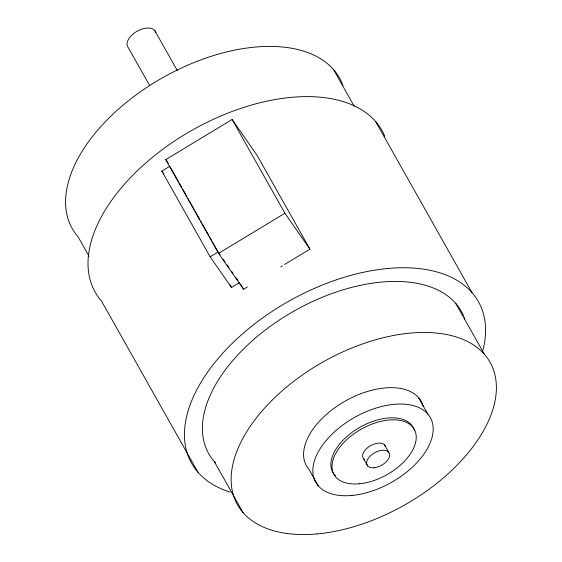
<?xml version="1.0" encoding="UTF-8"?>
<svg xmlns="http://www.w3.org/2000/svg" width="562" height="562" viewBox="0 0 562 562"><rect width="100%" height="100%" fill="white"/><g stroke="black" fill="none" stroke-linecap="round" stroke-linejoin="round"><path stroke-width="0.84" d="M247.287 287.034L243.564 289.29L218.562 253.371L165.741 159.629L232.113 119.495L257.115 155.414L309.936 249.156L284.576 264.484M239.489 282.672L231.509 287.498L210.139 256.806L161.828 171.073L169.815 166.247M210.139 256.806L218.119 251.98L212.991 242.875M218.562 253.371L284.934 213.237L309.936 249.156M280.852 266.739L282.342 265.84M165.741 159.629L168.242 163.226M161.828 171.073L163.816 173.925M218.618 252.689L220.107 254.832M223.093 259.117L225.081 261.969M227.062 264.828L229.05 267.681M231.537 271.249L233.026 273.392M236.012 277.677L238 280.529M375.592 121.518L472.024 292.654M333.561 69.618L354.215 106.26M455.691 303.361L484.458 354.404M418.535 397.608L427.773 413.997M232.113 119.495L284.934 213.237M154.69 30.425L177.367 70.671M384.626 445.02L388.63 452.122M363.635 458.782L367.639 465.884M149.724 85.67L128.326 47.7A15.834 8.992 -29.4 0 1 137.276 31.128A15.834 8.992 -29.4 0 1 155.793 32.498M240.557 283.95L243.564 289.29M170.237 167.005L178.365 181.421M179.215 182.938L181.779 187.49M182.636 189.008L186.914 196.595M187.764 198.112L189.05 200.388M189.907 201.906L194.178 209.493M195.035 211.01L199.735 219.356M200.592 220.873L201.449 222.39M202.306 223.908L208.713 235.288M209.57 236.806L212.134 241.358M229.795 284.463L231.509 287.498M318.233 485.8L309.002 469.411A65.796 37.359 -29.4 0 1 346.178 400.537A65.796 37.359 -29.4 0 1 423.13 406.214M214.319 461.578L243.079 512.621M88.958 256.089L78.202 237.002A153.384 87.096 -29.4 0 1 161.533 78.329A153.384 87.096 -29.4 0 1 342.939 85.459M197.986 472.277L101.553 301.141A164.603 93.468 -29.4 0 1 189.239 131.873A164.603 93.468 -29.4 0 1 384.822 136.369M230.251 492.143A164.603 93.468 -29.4 0 1 289.388 300.888A164.603 93.468 -29.4 0 1 482.983 350.084M464.191 317.368A144.982 82.326 -29.4 0 1 464.788 318.998M215.443 462.814A144.982 82.326 -29.4 0 1 289.739 313.547A144.982 82.326 -29.4 0 1 463.531 315.76M335.746 476.14A46.049 26.147 -29.4 0 1 359.532 427.478A46.049 26.147 -29.4 0 1 414.545 430.801M364.626 459.625A12.61 7.158 -29.4 0 1 369.81 446.137A12.61 7.158 -29.4 0 1 385.511 446.671M317.305 533.9A144.982 82.326 -29.4 0 0 494.574 373.365A144.982 82.326 -29.4 0 0 279.426 393.26A144.982 82.326 -29.4 0 0 317.305 533.9M351.917 495.459A65.796 37.359 -29.4 0 0 432.361 422.61A65.796 37.359 -29.4 0 0 334.727 431.637A65.796 37.359 -29.4 0 0 351.917 495.459M374.095 467.739A12.61 7.158 -29.4 0 0 389.515 453.773A12.61 7.158 -29.4 0 0 370.801 455.508A12.61 7.158 -29.4 0 0 374.095 467.739M359.371 483.784A46.049 26.147 -29.4 0 0 415.676 432.803A46.049 26.147 -29.4 0 0 347.344 439.119A46.049 26.147 -29.4 0 0 359.371 483.784"/></g></svg>
